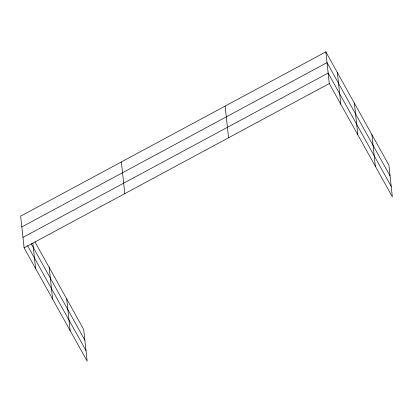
<?xml version="1.0" encoding="UTF-8"?>
<svg xmlns="http://www.w3.org/2000/svg" width="413" height="413" viewBox="0 0 413 413"><rect width="100%" height="100%" fill="white"/><g stroke="black" fill="none" stroke-linecap="round" stroke-linejoin="round"><path stroke-width="0.62" d="M325.847 51.862L329.29 83.54L392.35 196.831L388.901 165.154L325.847 51.862L20.65 216.169L24.099 247.846L87.153 361.138L83.71 329.46L34.955 241.873M21.822 226.938L327.019 62.631L390.073 175.923M22.958 237.392L328.154 73.086L391.214 186.377M24.099 247.846L329.29 83.54M31.166 243.727L84.882 340.235M27.63 245.787L86.018 350.683M371.896 134.602L375.345 166.274M354.375 103.121L357.823 134.793M337.369 72.564L340.813 104.241M225.131 106.084L228.575 137.761M121.365 161.948L124.809 193.625M66.699 298.909L70.148 330.586M49.178 267.428L52.627 299.1M32.859 243.205L35.616 268.548"/></g></svg>
